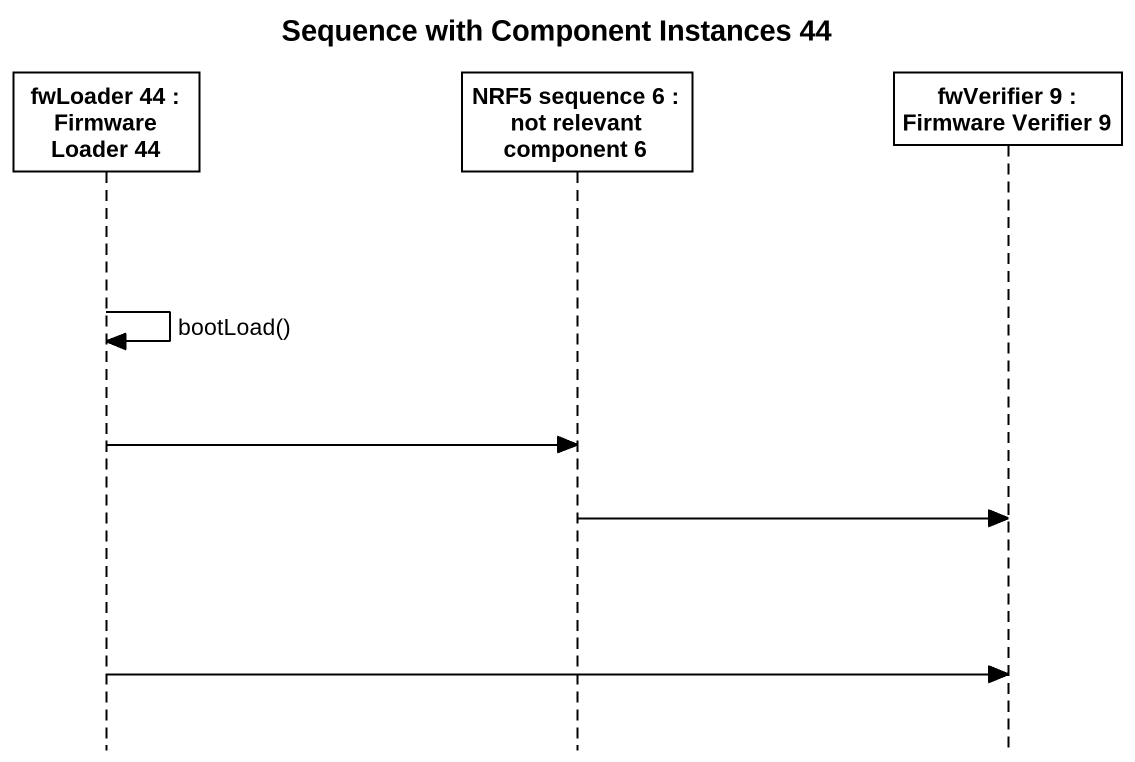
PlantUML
@startuml
title Sequence with Component Instances 44
hide footbox
participant "fwLoader 44 : Firmware Loader 44" as fwLoader_44
participant "NRF5 sequence 6 : not relevant component 6" as NRF5_sequence_6
participant "fwVerifier 9 : Firmware Verifier 9" as fwVerifier_9

fwLoader_44 -> fwLoader_44 : bootLoad()
fwLoader_44 -> NRF5_sequence_6
NRF5_sequence_6 -> fwVerifier_9
fwLoader_44 -> fwVerifier_9
@enduml
